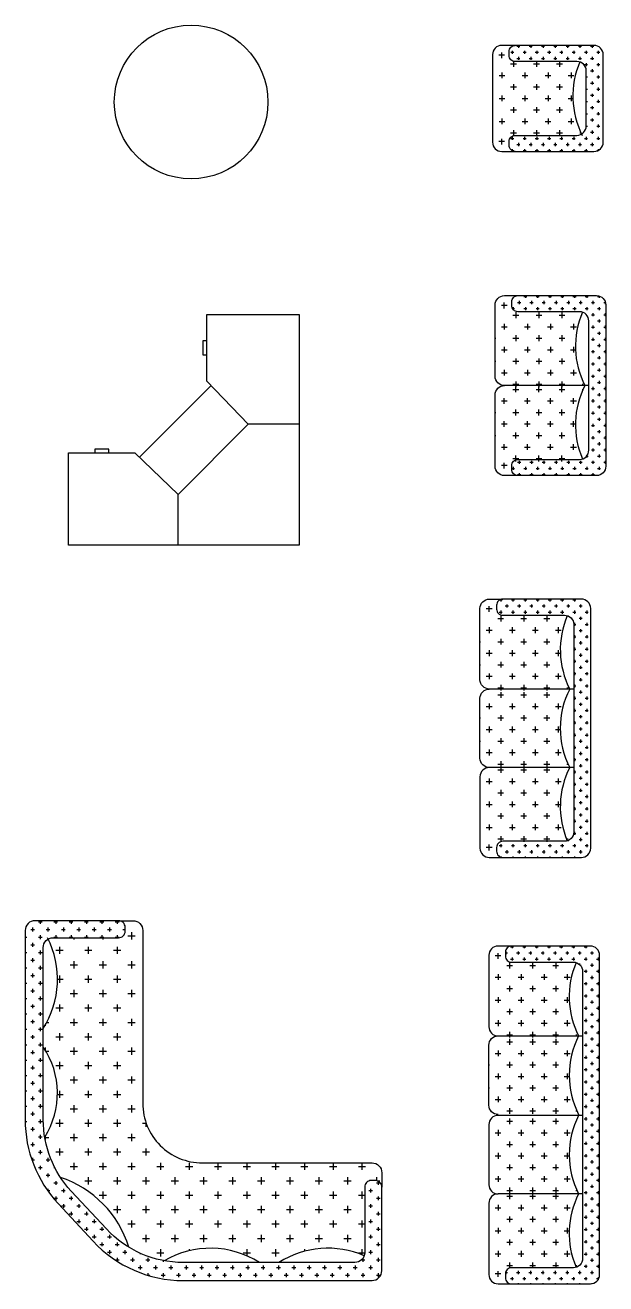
# Model space of a CAD drawing. Header units: millimetres. Extents: x 2198.5 to 2287.8, y 1208.8 to 1298.1.
# Drawn here: x 2264.99 to 2268.77, y 1269.18 to 1277.38 of the extents above; entities that cross this region are included whole.
import ezdxf

# ---------------------------------------------------------------- set-up
doc = ezdxf.new("R2010")
doc.units = ezdxf.units.MM
doc.layers.add('FURN', color=7, linetype='Continuous')
doc.layers.add('HATCH-F', color=7, linetype='Continuous')

# ---------------------------------------------------------------- blocks, each defined once
blk = doc.blocks.new('Butaca3')
at = {"linetype": 'Continuous'}
for p, q in [((-0.7874, 0), (-0.7874, -0.3302)), ((-1.0388, -0.572), (-0.572, -1.0388)), ((0, -0.7874), (-0.3302, -0.7874))]:
    blk.add_line(p, q, dxfattribs=at)
blk.add_lwpolyline([(-1.5, 0), (0, 0), (0, -1.5), (-0.6, -1.5), (-0.6, -1.0677), (-0.3302, -0.7874), (-0.7874, -0.3302), (-1.0676, -0.6), (-1.5, -0.6), (-1.5, 0)], close=True, dxfattribs=at)
for points in [[(-1.3289, -0.6), (-1.3289, -0.6254), (-1.2386, -0.6254), (-1.2386, -0.6)], [(-0.6, -1.2387), (-0.6254, -1.2387), (-0.6254, -1.329), (-0.6, -1.329)]]:
    blk.add_lwpolyline(points)
blk = doc.blocks.new('*X68')
at = {"color": 0}
for p, q in [((-215.8, -44), (-215, -44)), ((-215.5, -44.5), (-215.5, -43.9)), ((-212, -44), (-211, -44)), ((-211.5, -44.5), (-211.5, -43.8)), ((-208, -44), (-207, -44)), ((-207.5, -44.5), (-207.5, -43.8)), ((-204, -44), (-203, -44)), ((-203.5, -44.5), (-203.5, -43.8)), ((-200, -44), (-199, -44)), ((-199.5, -44.5), (-199.5, -43.8)), ((-196, -44), (-195, -44)), ((-195.5, -44.5), (-195.5, -43.8)), ((-192, -44), (-191, -44)), ((-191.5, -44.5), (-191.5, -43.8)), ((-188, -44), (-187, -44)), ((-187.5, -44.5), (-187.5, -43.8)), ((-184, -44), (-183, -44)), ((-183.5, -44.5), (-183.5, -43.8)), ((-180, -44), (-179, -44)), ((-179.5, -44.5), (-179.5, -43.8)), ((-176, -44), (-175, -44)), ((-175.5, -44.5), (-175.5, -43.8)), ((-172, -44), (-171, -44)), ((-171.5, -44.5), (-171.5, -43.8)), ((-168, -44), (-167, -44)), ((-167.5, -44.5), (-167.5, -43.8)), ((-164, -44), (-163, -44)), ((-163.5, -44.5), (-163.5, -43.8)), ((-217.62, -46), (-217, -46)), ((-217.5, -46.5), (-217.5, -45.64)), ((-216, -48), (-215, -48)), ((-215.5, -48.5), (-215.5, -47.5)), ((-214, -46), (-213, -46)), ((-213.5, -46.5), (-213.5, -45.5)), ((-212, -48), (-211, -48)), ((-211.5, -48.5), (-211.5, -47.5)), ((-210, -46), (-209, -46)), ((-209.5, -46.5), (-209.5, -45.5)), ((-208, -48), (-207, -48)), ((-207.5, -48.5), (-207.5, -47.5)), ((-206, -46), (-205, -46)), ((-205.5, -46.5), (-205.5, -45.5)), ((-204, -48), (-203, -48)), ((-203.5, -48.5), (-203.5, -47.5)), ((-202, -46), (-201, -46)), ((-201.5, -46.5), (-201.5, -45.5)), ((-200, -48), (-199, -48)), ((-199.5, -48.5), (-199.5, -47.5)), ((-198, -46), (-197, -46)), ((-197.5, -46.5), (-197.5, -45.5)), ((-196, -48), (-195, -48)), ((-195.5, -48.5), (-195.5, -47.5)), ((-194, -46), (-193, -46)), ((-193.5, -46.5), (-193.5, -45.5)), ((-192, -48), (-191, -48)), ((-191.5, -48.5), (-191.5, -47.5)), ((-190, -46), (-189, -46)), ((-189.5, -46.5), (-189.5, -45.5)), ((-188, -48), (-187, -48)), ((-187.5, -48.5), (-187.5, -47.5)), ((-186, -46), (-185, -46)), ((-185.5, -46.5), (-185.5, -45.5)), ((-184, -48), (-183, -48)), ((-183.5, -48.5), (-183.5, -47.5)), ((-182, -46), (-181, -46)), ((-181.5, -46.5), (-181.5, -45.5)), ((-180, -48), (-179, -48)), ((-179.5, -48.5), (-179.5, -47.5)), ((-178, -46), (-177, -46)), ((-177.5, -46.5), (-177.5, -45.5)), ((-176, -48), (-175, -48)), ((-175.5, -48.5), (-175.5, -47.5)), ((-174, -46), (-173, -46)), ((-173.5, -46.5), (-173.5, -45.5)), ((-172, -48), (-171, -48)), ((-171.5, -48.5), (-171.5, -47.5)), ((-170, -46), (-169, -46)), ((-169.5, -46.5), (-169.5, -45.5)), ((-168, -48), (-167, -48)), ((-167.5, -48.5), (-167.5, -47.5)), ((-166, -46), (-165, -46)), ((-165.5, -46.5), (-165.5, -45.5)), ((-164, -48), (-163, -48)), ((-163.5, -48.5), (-163.5, -47.5)), ((-162, -46), (-161, -46)), ((-161.5, -46.5), (-161.5, -45.5)), ((-160, -48), (-159.19, -48)), ((-159.5, -48.5), (-159.5, -47.5)), ((-217.73, -50), (-217, -50)), ((-217.5, -50.5), (-217.5, -49.5)), ((-216, -52), (-215, -52)), ((-215.5, -52.5), (-215.5, -51.5)), ((-214, -50), (-213, -50)), ((-213.5, -50.5), (-213.5, -49.5)), ((-165.55, -50), (-165, -50)), ((-165.5, -50.04), (-165.5, -49.5)), ((-164, -52), (-163, -52)), ((-163.5, -52.5), (-163.5, -51.5)), ((-162, -50), (-161, -50)), ((-161.5, -50.5), (-161.5, -49.5)), ((-160, -52), (-159.19, -52)), ((-159.5, -52.5), (-159.5, -51.5)), ((-217.73, -54), (-217, -54)), ((-217.5, -54.5), (-217.5, -53.5)), ((-216, -56), (-215, -56)), ((-215.5, -56.5), (-215.5, -55.5)), ((-214, -54), (-213, -54)), ((-213.5, -54.5), (-213.5, -53.5)), ((-164, -56), (-163, -56)), ((-163.5, -56.5), (-163.5, -55.5)), ((-162, -54), (-161, -54)), ((-161.5, -54.5), (-161.5, -53.5)), ((-160, -56), (-159.19, -56)), ((-159.5, -56.5), (-159.5, -55.5)), ((-217.73, -58), (-217, -58)), ((-217.5, -58.5), (-217.5, -57.5)), ((-216, -60), (-215, -60)), ((-215.5, -60.5), (-215.5, -59.5)), ((-214, -58), (-213, -58)), ((-213.5, -58.5), (-213.5, -57.5)), ((-164, -60), (-163, -60)), ((-163.5, -60.5), (-163.5, -59.5)), ((-162, -58), (-161, -58)), ((-161.5, -58.5), (-161.5, -57.5)), ((-160, -60), (-159.19, -60)), ((-159.5, -60.5), (-159.5, -59.5)), ((-217.73, -62), (-217, -62)), ((-217.5, -62.5), (-217.5, -61.5)), ((-217.5, -66.5), (-217.5, -65.5)), ((-216, -64), (-215, -64)), ((-215.5, -64.5), (-215.5, -63.5)), ((-214, -62), (-213, -62)), ((-213.5, -62.5), (-213.5, -61.5)), ((-213.5, -66.5), (-213.5, -65.5)), ((-164, -64), (-163, -64)), ((-163.5, -64.5), (-163.5, -63.5)), ((-162, -62), (-161, -62)), ((-161.5, -62.5), (-161.5, -61.5)), ((-161.5, -66.5), (-161.5, -65.5)), ((-160, -64), (-159.19, -64)), ((-159.5, -64.5), (-159.5, -63.5)), ((-217.73, -66), (-217, -66)), ((-217.5, -70.5), (-217.5, -69.5)), ((-216, -68), (-215, -68)), ((-215.5, -68.5), (-215.5, -67.5)), ((-214, -66), (-213, -66)), ((-213.5, -70.5), (-213.5, -69.5)), ((-164, -68), (-163, -68)), ((-163.5, -68.5), (-163.5, -67.5)), ((-162, -66), (-161, -66)), ((-161.5, -70.5), (-161.5, -69.5)), ((-160, -68), (-159.19, -68)), ((-159.5, -68.5), (-159.5, -67.5)), ((-217.73, -70), (-217, -70)), ((-216, -72), (-215, -72)), ((-215.5, -72.5), (-215.5, -71.5)), ((-214, -70), (-213, -70)), ((-213.5, -74.17), (-213.5, -73.5)), ((-164, -72), (-163, -72)), ((-163.5, -72.5), (-163.5, -71.5)), ((-162, -70), (-161, -70)), ((-161.5, -74.43), (-161.5, -73.5)), ((-160, -72), (-159.19, -72)), ((-159.5, -72.5), (-159.5, -71.5)), ((-214, -74), (-213.25, -74)), ((-162, -74), (-161, -74))]:
    blk.add_line(p, q, dxfattribs=at)
blk = doc.blocks.new('*X67')
at = {"color": 0}
for p, q in [((-164.06, -8.44), (-164.06, -8.09)), ((-186.56, -8.44), (-186.56, -8.43)), ((-183.75, -11.25), (-181.88, -11.25)), ((-182.81, -12.19), (-182.81, -10.31)), ((-176.25, -11.25), (-174.38, -11.25)), ((-175.31, -12.19), (-175.31, -10.6)), ((-168.75, -11.25), (-166.88, -11.25)), ((-167.81, -12.19), (-167.81, -10.31)), ((-187.5, -15), (-185.62, -15)), ((-186.56, -15.94), (-186.56, -14.06)), ((-180, -15), (-178.12, -15)), ((-179.06, -15.94), (-179.06, -14.06)), ((-172.5, -15), (-170.62, -15)), ((-171.56, -15.94), (-171.56, -14.06)), ((-165, -15), (-163.12, -15)), ((-164.06, -15.94), (-164.06, -14.06)), ((-183.75, -18.75), (-181.88, -18.75)), ((-182.81, -19.69), (-182.81, -17.81)), ((-176.25, -18.75), (-174.38, -18.75)), ((-175.31, -19.69), (-175.31, -17.81)), ((-168.75, -18.75), (-166.88, -18.75)), ((-167.81, -19.69), (-167.81, -17.81)), ((-187.5, -22.5), (-185.62, -22.5)), ((-186.56, -23.44), (-186.56, -21.56)), ((-180, -22.5), (-178.12, -22.5)), ((-179.06, -23.44), (-179.06, -21.56)), ((-172.5, -22.5), (-170.62, -22.5)), ((-171.56, -23.44), (-171.56, -21.56)), ((-165, -22.5), (-163.12, -22.5)), ((-164.06, -23.44), (-164.06, -21.56)), ((-183.75, -26.25), (-181.88, -26.25)), ((-182.81, -27.19), (-182.81, -25.31)), ((-176.25, -26.25), (-174.38, -26.25)), ((-175.31, -27.19), (-175.31, -25.31)), ((-168.75, -26.25), (-166.88, -26.25)), ((-167.81, -27.19), (-167.81, -25.31)), ((-187.5, -30), (-185.62, -30)), ((-186.56, -30.94), (-186.56, -29.06)), ((-180, -30), (-178.12, -30)), ((-179.06, -30.94), (-179.06, -29.06)), ((-172.5, -30), (-170.62, -30)), ((-171.56, -30.94), (-171.56, -29.06)), ((-165, -30), (-163.12, -30)), ((-164.06, -30.94), (-164.06, -29.06)), ((-183.75, -33.75), (-181.88, -33.75)), ((-182.81, -34.69), (-182.81, -32.81)), ((-179.06, -36.74), (-179.06, -36.56)), ((-176.25, -33.75), (-174.38, -33.75)), ((-175.31, -34.69), (-175.31, -32.81)), ((-171.56, -36.74), (-171.56, -36.56)), ((-168.75, -33.75), (-166.88, -33.75)), ((-167.81, -34.69), (-167.81, -32.81))]:
    blk.add_line(p, q, dxfattribs=at)
blk = doc.blocks.new('a2')
at = {"layer": 'FURN'}
blk.add_line((26.7302, -358.041), (26.7302, -358.5871), dxfattribs=at)
blk.add_lwpolyline([(27.3156, -358.4992, -0.414214), (27.2756, -358.5392), (27.2507, -358.5392, -0.414214), (27.2107, -358.4992), (27.2107, -358.0972, 0.414214), (27.1507, -358.0372), (26.3096, -358.0372, 0.414214), (26.2496, -358.0972), (26.2496, -358.4992, -0.414214), (26.2096, -358.5392), (26.1848, -358.5392, -0.414214), (26.1448, -358.4992), (26.1448, -357.9866, -0.414214), (26.2048, -357.9266), (27.2556, -357.9266, -0.414214), (27.3156, -357.9866), (27.3156, -358.5871, -0.414214), (27.2556, -358.6471), (26.7904, -358.6471, -0.414214), (26.7304, -358.5871), (26.7299, -358.5871, -0.414214), (26.6699, -358.6471), (26.2048, -358.6471, -0.414214), (26.1448, -358.5871), (26.1448, -358.4992)], format="xyb", dxfattribs=at)
for centre, start, end in [((26.4745, -357.5603), 246.81465, 296.95458), ((26.9858, -357.5603), 243.04542, 293.18536)]:
    blk.add_arc(centre, 0.564, start, end, dxfattribs=at)
at = {"layer": 'HATCH-F'}
for p, q in [((26.2091, -358.5686), (26.2091, -358.6061)), ((27.2511, -358.5686), (27.2511, -358.6061)), ((26.2278, -358.5873), (26.1903, -358.5873)), ((27.2698, -358.5873), (27.2323, -358.5873))]:
    blk.add_line(p, q, dxfattribs=at)
for name, p, xscale, yscale, zscale in [('*X68', (30.4994, -357.0505), 0.01999999999998892, 0.01999999999998892, 0.01999999999998892), ('*X67', (30.003, -357.9123), 0.01999999999998892, 0.01999999999998892, 0.01999999999998892), ('*X67', (23.474, -357.9123), -0.01999999999998892, 0.01999999999998181, 0.01999999999999034)]:
    blk.add_blockref(name, p, dxfattribs=dict(at, xscale=xscale, yscale=yscale, zscale=zscale))
blk = doc.blocks.new('*X66')
at = {"color": 0}
for p, q in [((-217.73, -94), (-217, -94)), ((-217.5, -94.5), (-217.5, -93.5)), ((-216, -92), (-215, -92)), ((-215.5, -92.5), (-215.5, -91.5)), ((-214, -94), (-213, -94)), ((-213.5, -90.5), (-213.5, -90.41)), ((-213.5, -94.5), (-213.5, -93.5)), ((-212, -92), (-211, -92)), ((-211.5, -92.5), (-211.5, -91.5)), ((-210, -94), (-209, -94)), ((-209.5, -90.5), (-209.5, -90.41)), ((-209.5, -94.5), (-209.5, -93.5)), ((-208, -92), (-207, -92)), ((-207.5, -92.5), (-207.5, -91.5)), ((-206, -94), (-205, -94)), ((-205.5, -90.5), (-205.5, -90.41)), ((-205.5, -94.5), (-205.5, -93.5)), ((-204, -92), (-203, -92)), ((-203.5, -92.5), (-203.5, -91.5)), ((-202, -94), (-201, -94)), ((-201.5, -90.5), (-201.5, -90.41)), ((-201.5, -94.5), (-201.5, -93.5)), ((-200, -92), (-199, -92)), ((-199.5, -92.5), (-199.5, -91.5)), ((-198, -94), (-197, -94)), ((-197.5, -90.5), (-197.5, -90.41)), ((-197.5, -94.5), (-197.5, -93.5)), ((-196, -92), (-195, -92)), ((-195.5, -92.5), (-195.5, -91.5)), ((-194, -94), (-193, -94)), ((-193.5, -90.5), (-193.5, -90.41)), ((-193.5, -94.5), (-193.5, -93.5)), ((-192, -92), (-191, -92)), ((-191.5, -92.5), (-191.5, -91.5)), ((-190, -94), (-189, -94)), ((-189.5, -90.5), (-189.5, -90.41)), ((-189.5, -94.5), (-189.5, -93.5)), ((-188, -92), (-187, -92)), ((-187.5, -92.5), (-187.5, -91.5)), ((-186, -94), (-185, -94)), ((-185.5, -90.5), (-185.5, -90.5)), ((-185.5, -94.5), (-185.5, -93.5)), ((-184, -92), (-183.58, -92)), ((-183.5, -92.5), (-183.5, -92.17)), ((-217.73, -98), (-217, -98)), ((-217.5, -98.5), (-217.5, -97.5)), ((-216, -96), (-215, -96)), ((-215.5, -96.5), (-215.5, -95.5)), ((-214, -98), (-213, -98)), ((-213.5, -98.5), (-213.5, -97.5)), ((-212, -96), (-211, -96)), ((-211.5, -96.5), (-211.5, -95.5)), ((-207.5, -95.94), (-207.5, -95.5)), ((-203.5, -95.94), (-203.5, -95.5)), ((-199.5, -95.94), (-199.5, -95.5)), ((-195.5, -95.94), (-195.5, -95.5)), ((-191.5, -95.94), (-191.5, -95.5)), ((-188, -96), (-187, -96)), ((-187.5, -96.5), (-187.5, -95.5)), ((-186, -98), (-185, -98)), ((-185.5, -98.5), (-185.5, -97.5)), ((-184, -96), (-183.23, -96)), ((-183.5, -96.5), (-183.5, -95.5)), ((-217.73, -102), (-217, -102)), ((-217.5, -102.5), (-217.5, -101.5)), ((-216, -100), (-215, -100)), ((-215.5, -100.5), (-215.5, -99.5)), ((-214, -102), (-213, -102)), ((-213.5, -102.5), (-213.5, -101.5)), ((-188, -100), (-187, -100)), ((-187.5, -100.5), (-187.5, -99.5)), ((-186, -102), (-185, -102)), ((-185.5, -102.5), (-185.5, -101.5)), ((-184, -100), (-183.23, -100)), ((-183.5, -100.5), (-183.5, -99.5)), ((-217.73, -106), (-217, -106)), ((-217.5, -106.5), (-217.5, -105.5)), ((-216, -104), (-215, -104)), ((-215.5, -104.5), (-215.5, -103.5)), ((-214, -106), (-213, -106)), ((-213.5, -106.5), (-213.5, -105.5)), ((-188, -104), (-187, -104)), ((-187.5, -104.5), (-187.5, -103.5)), ((-186, -106), (-185, -106)), ((-185.5, -106.5), (-185.5, -105.5)), ((-184, -104), (-183.23, -104)), ((-183.5, -104.5), (-183.5, -103.5)), ((-217.73, -110), (-217, -110)), ((-217.5, -110.5), (-217.5, -109.5)), ((-216, -108), (-215, -108)), ((-215.5, -108.5), (-215.5, -107.5)), ((-214, -110), (-213, -110)), ((-213.5, -110.5), (-213.5, -109.5)), ((-188, -108), (-187, -108)), ((-187.5, -108.5), (-187.5, -107.5)), ((-186, -110), (-185, -110)), ((-185.5, -110.5), (-185.5, -109.5)), ((-184, -108), (-183.23, -108)), ((-183.5, -108.5), (-183.5, -107.5)), ((-217.73, -114), (-217, -114)), ((-217.5, -114.5), (-217.5, -113.5)), ((-216, -112), (-215, -112)), ((-215.5, -112.5), (-215.5, -111.5)), ((-214, -114), (-213, -114)), ((-213.5, -114.5), (-213.5, -113.5)), ((-188, -112), (-187, -112)), ((-187.5, -112.5), (-187.5, -111.5)), ((-186, -114), (-185, -114)), ((-185.5, -114.5), (-185.5, -113.5)), ((-184, -112), (-183.23, -112)), ((-183.5, -112.5), (-183.5, -111.5)), ((-217.73, -118), (-217, -118)), ((-217.5, -118.5), (-217.5, -117.5)), ((-216, -116), (-215, -116)), ((-215.5, -116.5), (-215.5, -115.5)), ((-214, -118), (-213, -118)), ((-213.5, -118.5), (-213.5, -117.5)), ((-188, -116), (-187, -116)), ((-187.5, -116.5), (-187.5, -115.5)), ((-186, -118), (-185, -118)), ((-185.5, -118.5), (-185.5, -117.5)), ((-184, -116), (-183.23, -116)), ((-183.5, -116.5), (-183.5, -115.5)), ((-216, -120), (-215, -120)), ((-215.5, -120.5), (-215.5, -119.5)), ((-188, -120), (-187, -120)), ((-187.5, -120.5), (-187.5, -119.5)), ((-184, -120), (-183.48, -120)), ((-183.5, -120.04), (-183.5, -119.5))]:
    blk.add_line(p, q, dxfattribs=at)
blk = doc.blocks.new('*X65')
at = {"color": 0}
for p, q in [((-164.06, -8.44), (-164.06, -8.09)), ((-186.56, -8.44), (-186.56, -8.43)), ((-183.75, -11.25), (-181.88, -11.25)), ((-182.81, -12.19), (-182.81, -10.31)), ((-176.25, -11.25), (-174.38, -11.25)), ((-175.31, -12.19), (-175.31, -10.6)), ((-168.75, -11.25), (-166.88, -11.25)), ((-167.81, -12.19), (-167.81, -10.31)), ((-187.5, -15), (-185.62, -15)), ((-186.56, -15.94), (-186.56, -14.06)), ((-180, -15), (-178.12, -15)), ((-179.06, -15.94), (-179.06, -14.06)), ((-172.5, -15), (-170.62, -15)), ((-171.56, -15.94), (-171.56, -14.06)), ((-165, -15), (-163.12, -15)), ((-164.06, -15.94), (-164.06, -14.06)), ((-183.75, -18.75), (-181.88, -18.75)), ((-182.81, -19.69), (-182.81, -17.81)), ((-176.25, -18.75), (-174.38, -18.75)), ((-175.31, -19.69), (-175.31, -17.81)), ((-168.75, -18.75), (-166.88, -18.75)), ((-167.81, -19.69), (-167.81, -17.81)), ((-187.5, -22.5), (-185.62, -22.5)), ((-186.56, -23.44), (-186.56, -21.56)), ((-180, -22.5), (-178.12, -22.5)), ((-179.06, -23.44), (-179.06, -21.56)), ((-172.5, -22.5), (-170.62, -22.5)), ((-171.56, -23.44), (-171.56, -21.56)), ((-165, -22.5), (-163.12, -22.5)), ((-164.06, -23.44), (-164.06, -21.56)), ((-183.75, -26.25), (-181.88, -26.25)), ((-182.81, -27.19), (-182.81, -25.31)), ((-176.25, -26.25), (-174.38, -26.25)), ((-175.31, -27.19), (-175.31, -25.31)), ((-168.75, -26.25), (-166.88, -26.25)), ((-167.81, -27.19), (-167.81, -25.31)), ((-187.5, -30), (-185.62, -30)), ((-186.56, -30.94), (-186.56, -29.06)), ((-180, -30), (-178.12, -30)), ((-179.06, -30.94), (-179.06, -29.06)), ((-172.5, -30), (-170.62, -30)), ((-171.56, -30.94), (-171.56, -29.06)), ((-165, -30), (-163.12, -30)), ((-164.06, -30.94), (-164.06, -29.06)), ((-183.75, -33.75), (-181.88, -33.75)), ((-182.81, -34.69), (-182.81, -32.81)), ((-179.06, -36.74), (-179.06, -36.56)), ((-176.25, -33.75), (-174.38, -33.75)), ((-175.31, -34.69), (-175.31, -32.81)), ((-171.56, -36.74), (-171.56, -36.56)), ((-168.75, -33.75), (-166.88, -33.75)), ((-167.81, -34.69), (-167.81, -32.81))]:
    blk.add_line(p, q, dxfattribs=at)
blk = doc.blocks.new('a1')
at = {"layer": 'FURN'}
for p, q in [((24.5994, -358.6044), (24.5619, -358.6044)), ((24.5807, -358.5857), (24.5807, -358.6232)), ((25.1607, -358.6044), (25.1232, -358.6044)), ((25.1419, -358.5857), (25.1419, -358.6232))]:
    blk.add_line(p, q, dxfattribs=at)
blk.add_lwpolyline([(25.2064, -358.5163, -0.414214), (25.1664, -358.5563), (25.1416, -358.5563, -0.414214), (25.1016, -358.5163), (25.1016, -358.1143, 0.414214), (25.0416, -358.0543), (24.6812, -358.0543, 0.414214), (24.6212, -358.1143), (24.6212, -358.5163, -0.414214), (24.5812, -358.5563), (24.5564, -358.5563, -0.414214), (24.5164, -358.5163), (24.5164, -358.6042, 0.414214), (24.5764, -358.6642), (25.1464, -358.6642, 0.414214), (25.2064, -358.6042), (25.2064, -358.0037, 0.414214), (25.1464, -357.9437), (24.5764, -357.9437, 0.414214), (24.5164, -358.0037), (24.5164, -358.5163)], format="xyb", dxfattribs=at)
blk.add_arc((24.8461, -357.5775), 0.564, 246.81465, 296.92994, dxfattribs=at)
at = {"layer": 'HATCH-F', "xscale": 0.01999999999998892, "yscale": 0.01999999999998892, "zscale": 0.01999999999998892}
for name, p in [('*X66', (28.871, -356.1355)), ('*X65', (28.3674, -357.9279))]:
    blk.add_blockref(name, p, dxfattribs=at)
blk = doc.blocks.new('*X69')
at = {"color": 0}
for p, q in [((-164.06, -8.44), (-164.06, -8.09)), ((-186.56, -8.44), (-186.56, -8.43)), ((-183.75, -11.25), (-181.88, -11.25)), ((-182.81, -12.19), (-182.81, -10.31)), ((-176.25, -11.25), (-174.38, -11.25)), ((-175.31, -12.19), (-175.31, -10.6)), ((-168.75, -11.25), (-166.88, -11.25)), ((-167.81, -12.19), (-167.81, -10.31)), ((-187.5, -15), (-185.62, -15)), ((-186.56, -15.94), (-186.56, -14.06)), ((-180, -15), (-178.12, -15)), ((-179.06, -15.94), (-179.06, -14.06)), ((-172.5, -15), (-170.62, -15)), ((-171.56, -15.94), (-171.56, -14.06)), ((-165, -15), (-163.12, -15)), ((-164.06, -15.94), (-164.06, -14.06)), ((-183.75, -18.75), (-181.88, -18.75)), ((-182.81, -19.69), (-182.81, -17.81)), ((-176.25, -18.75), (-174.38, -18.75)), ((-175.31, -19.69), (-175.31, -17.81)), ((-168.75, -18.75), (-166.88, -18.75)), ((-167.81, -19.69), (-167.81, -17.81)), ((-187.5, -22.5), (-185.62, -22.5)), ((-186.56, -23.44), (-186.56, -21.56)), ((-180, -22.5), (-178.12, -22.5)), ((-179.06, -23.44), (-179.06, -21.56)), ((-172.5, -22.5), (-170.62, -22.5)), ((-171.56, -23.44), (-171.56, -21.56)), ((-165, -22.5), (-163.12, -22.5)), ((-164.06, -23.44), (-164.06, -21.56)), ((-183.75, -26.25), (-181.88, -26.25)), ((-182.81, -27.19), (-182.81, -25.31)), ((-176.25, -26.25), (-174.38, -26.25)), ((-175.31, -27.19), (-175.31, -25.31)), ((-168.75, -26.25), (-166.88, -26.25)), ((-167.81, -27.19), (-167.81, -25.31)), ((-187.5, -30), (-185.62, -30)), ((-186.56, -30.94), (-186.56, -29.06)), ((-180, -30), (-178.12, -30)), ((-179.06, -30.94), (-179.06, -29.06)), ((-172.5, -30), (-170.62, -30)), ((-171.56, -30.94), (-171.56, -29.06)), ((-165, -30), (-163.12, -30)), ((-164.06, -30.94), (-164.06, -29.06)), ((-183.75, -33.75), (-181.88, -33.75)), ((-182.81, -34.69), (-182.81, -32.81)), ((-179.06, -36.74), (-179.06, -36.56)), ((-176.25, -33.75), (-174.38, -33.75)), ((-175.31, -34.69), (-175.31, -32.81)), ((-171.56, -36.74), (-171.56, -36.56)), ((-168.75, -33.75), (-166.88, -33.75)), ((-167.81, -34.69), (-167.81, -32.81))]:
    blk.add_line(p, q, dxfattribs=at)
blk = doc.blocks.new('*X70')
at = {"color": 0}
for p, q in [((-217.2, -2), (-217, -2)), ((-216, -4), (-215, -4)), ((-215.5, -4.5), (-215.5, -3.5)), ((-214, -2), (-213, -2)), ((-213.5, -2.5), (-213.5, -1.5)), ((-212, -4), (-211, -4)), ((-211.5, -4.5), (-211.5, -3.5)), ((-210, -2), (-209, -2)), ((-209.5, -2.5), (-209.5, -1.5)), ((-208, -4), (-207, -4)), ((-207.5, -4.5), (-207.5, -3.5)), ((-206, -2), (-205, -2)), ((-205.5, -2.5), (-205.5, -1.5)), ((-204, -4), (-203, -4)), ((-203.5, -4.5), (-203.5, -3.5)), ((-202, -2), (-201, -2)), ((-201.5, -2.5), (-201.5, -1.5)), ((-200, -4), (-199, -4)), ((-199.5, -4.5), (-199.5, -3.5)), ((-198, -2), (-197, -2)), ((-197.5, -2.5), (-197.5, -1.5)), ((-196, -4), (-195, -4)), ((-195.5, -4.5), (-195.5, -3.5)), ((-194, -2), (-193, -2)), ((-193.5, -2.5), (-193.5, -1.5)), ((-192, -4), (-191, -4)), ((-191.5, -4.5), (-191.5, -3.5)), ((-190, -2), (-189, -2)), ((-189.5, -2.5), (-189.5, -1.5)), ((-188, -4), (-187, -4)), ((-187.5, -4.5), (-187.5, -3.5)), ((-186, -2), (-185, -2)), ((-185.5, -2.5), (-185.5, -1.5)), ((-184, -4), (-183, -4)), ((-183.5, -4.5), (-183.5, -3.5)), ((-182, -2), (-181, -2)), ((-181.5, -2.5), (-181.5, -1.5)), ((-180, -4), (-179, -4)), ((-179.5, -4.5), (-179.5, -3.5)), ((-178, -2), (-177, -2)), ((-177.5, -2.5), (-177.5, -1.5)), ((-176, -4), (-175, -4)), ((-175.5, -4.5), (-175.5, -3.5)), ((-174, -2), (-173, -2)), ((-173.5, -2.5), (-173.5, -1.5)), ((-172, -4), (-171, -4)), ((-171.5, -4.5), (-171.5, -3.5)), ((-170, -2), (-169, -2)), ((-169.5, -2.5), (-169.5, -1.5)), ((-168, -4), (-167, -4)), ((-167.5, -4.5), (-167.5, -3.5)), ((-166, -2), (-165, -2)), ((-165.5, -2.5), (-165.5, -1.5)), ((-164, -4), (-163, -4)), ((-163.5, -4.5), (-163.5, -3.5)), ((-162, -2), (-161, -2)), ((-161.5, -2.5), (-161.5, -1.5)), ((-160, -4), (-159, -4)), ((-159.5, -4.5), (-159.5, -3.5)), ((-158, -2), (-157, -2)), ((-157.5, -2.5), (-157.5, -1.5)), ((-156, -4), (-155, -4)), ((-155.5, -4.5), (-155.5, -3.5)), ((-154, -2), (-153, -2)), ((-153.5, -2.5), (-153.5, -1.5)), ((-152, -4), (-151, -4)), ((-151.5, -4.5), (-151.5, -3.5)), ((-150, -2), (-149, -2)), ((-149.5, -2.5), (-149.5, -1.5)), ((-148, -4), (-147, -4)), ((-147.5, -4.5), (-147.5, -3.5)), ((-146, -2), (-145, -2)), ((-145.5, -2.5), (-145.5, -1.5)), ((-144, -4), (-143, -4)), ((-143.5, -4.5), (-143.5, -3.5)), ((-142, -2), (-141, -2)), ((-141.5, -2.5), (-141.5, -1.5)), ((-140, -4), (-139, -4)), ((-139.5, -4.5), (-139.5, -3.5)), ((-138, -2), (-137, -2)), ((-137.5, -2.5), (-137.5, -1.5)), ((-136, -4), (-135, -4)), ((-135.5, -4.5), (-135.5, -3.5)), ((-217.73, -6), (-217, -6)), ((-217.5, -6.5), (-217.5, -5.5)), ((-216, -8), (-215, -8)), ((-215.5, -8.5), (-215.5, -7.5)), ((-214, -6), (-213, -6)), ((-213.5, -6.5), (-213.5, -5.5)), ((-210, -6), (-209, -6)), ((-209.5, -6.24), (-209.5, -5.5)), ((-206, -6), (-205, -6)), ((-205.5, -6.24), (-205.5, -5.5)), ((-202, -6), (-201, -6)), ((-201.5, -6.24), (-201.5, -5.5)), ((-198, -6), (-197, -6)), ((-197.5, -6.24), (-197.5, -5.5)), ((-194, -6), (-193, -6)), ((-193.5, -6.24), (-193.5, -5.5)), ((-190, -6), (-189, -6)), ((-189.5, -6.24), (-189.5, -5.5)), ((-186, -6), (-185, -6)), ((-185.5, -6.24), (-185.5, -5.5)), ((-182, -6), (-181, -6)), ((-181.5, -6.24), (-181.5, -5.5)), ((-178, -6), (-177, -6)), ((-177.5, -6.24), (-177.5, -5.5)), ((-174, -6), (-173, -6)), ((-173.5, -6.24), (-173.5, -5.5)), ((-170, -6), (-169, -6)), ((-169.5, -6.24), (-169.5, -5.5)), ((-166, -6), (-165, -6)), ((-165.5, -6.24), (-165.5, -5.5)), ((-162, -6), (-161, -6)), ((-161.5, -6.24), (-161.5, -5.5)), ((-158, -6), (-157, -6)), ((-157.5, -6.24), (-157.5, -5.5)), ((-154, -6), (-153, -6)), ((-153.5, -6.24), (-153.5, -5.5)), ((-150, -6), (-149, -6)), ((-149.5, -6.24), (-149.5, -5.5)), ((-146, -6), (-145, -6)), ((-145.5, -6.24), (-145.5, -5.5)), ((-142, -6), (-141, -6)), ((-141.5, -6.27), (-141.5, -5.5)), ((-139.18, -8), (-139, -8)), ((-138, -6), (-137, -6)), ((-137.5, -6.5), (-137.5, -5.5)), ((-136, -8), (-135, -8)), ((-135.5, -8.5), (-135.5, -7.5)), ((-134, -6), (-133.67, -6)), ((-217.73, -10), (-217, -10)), ((-217.5, -10.5), (-217.5, -9.5)), ((-216, -12), (-215, -12)), ((-215.5, -12.5), (-215.5, -11.5)), ((-214, -10), (-213, -10)), ((-213.5, -10.5), (-213.5, -9.5)), ((-138, -10), (-137, -10)), ((-137.5, -10.5), (-137.5, -9.5)), ((-136, -12), (-135, -12)), ((-135.5, -12.5), (-135.5, -11.5)), ((-134, -10), (-133.67, -10)), ((-217.73, -14), (-217, -14)), ((-217.5, -14.5), (-217.5, -13.5)), ((-216, -16), (-215, -16)), ((-215.5, -16.5), (-215.5, -15.5)), ((-214, -14), (-213, -14)), ((-213.5, -14.5), (-213.5, -13.5)), ((-138, -14), (-137, -14)), ((-137.5, -14.5), (-137.5, -13.5)), ((-136, -16), (-135, -16)), ((-135.5, -16.5), (-135.5, -15.5)), ((-134, -14), (-133.67, -14)), ((-217.73, -18), (-217, -18)), ((-217.5, -18.5), (-217.5, -17.5)), ((-216, -20), (-215, -20)), ((-215.5, -20.5), (-215.5, -19.5)), ((-214, -18), (-213, -18)), ((-213.5, -18.5), (-213.5, -17.5)), ((-138, -18), (-137, -18)), ((-137.5, -18.5), (-137.5, -17.5)), ((-136, -20), (-135, -20)), ((-135.5, -20.5), (-135.5, -19.5)), ((-134, -18), (-133.67, -18)), ((-217.73, -22), (-217, -22)), ((-217.5, -22.5), (-217.5, -21.5)), ((-216, -24), (-215, -24)), ((-215.5, -24.5), (-215.5, -23.5)), ((-214, -22), (-213, -22)), ((-213.5, -22.5), (-213.5, -21.5)), ((-138, -22), (-137, -22)), ((-137.5, -22.5), (-137.5, -21.5)), ((-136, -24), (-135, -24)), ((-135.5, -24.5), (-135.5, -23.5)), ((-134, -22), (-133.67, -22)), ((-217.73, -26), (-217, -26)), ((-217.5, -26.5), (-217.5, -25.5)), ((-216, -28), (-215, -28)), ((-215.5, -28.5), (-215.5, -27.5)), ((-214, -26), (-213, -26)), ((-213.5, -26.5), (-213.5, -25.5)), ((-138, -26), (-137, -26)), ((-137.5, -26.5), (-137.5, -25.5)), ((-136, -28), (-135, -28)), ((-135.5, -28.5), (-135.5, -27.5)), ((-134, -26), (-133.67, -26)), ((-217.73, -30), (-217, -30)), ((-217.5, -30.5), (-217.5, -29.5)), ((-214, -30), (-213, -30)), ((-213.5, -30.5), (-213.5, -29.5)), ((-138, -30), (-137, -30)), ((-137.5, -30.5), (-137.5, -29.5)), ((-134, -30), (-133.67, -30))]:
    blk.add_line(p, q, dxfattribs=at)
blk = doc.blocks.new('a3')
at = {"layer": 'FURN'}
blk.add_line((29.0787, -358.1395), (29.0787, -358.6857), dxfattribs=at)
for points in [[(29.5896, -358.1395), (29.5896, -358.6857, 0.414214), (29.6496, -358.7457), (30.1147, -358.7457, 0.414214), (30.1747, -358.6857), (30.1747, -358.0852, 0.414214), (30.1147, -358.0252), (28.5535, -358.0252, 0.414214), (28.4935, -358.0852), (28.4935, -358.5978, 0.414214), (28.5335, -358.6378), (28.5584, -358.6378, 0.414214), (28.5984, -358.5978), (28.5984, -358.1957, -0.414214), (28.6584, -358.1357), (30.0099, -358.1357, -0.414214), (30.0699, -358.1957), (30.0699, -358.5978, 0.414214), (30.1099, -358.6378), (30.1347, -358.6378, 0.414214), (30.1747, -358.5978)], [(29.5896, -358.6857, -0.414214), (29.5296, -358.7457), (29.1387, -358.7457, -0.414214), (29.0787, -358.6857, -0.414214), (29.0187, -358.7457), (28.5535, -358.7457, -0.414214), (28.4935, -358.6857), (28.4935, -358.5978)]]:
    blk.add_lwpolyline(points, format="xyb", dxfattribs=at)
for centre, start, end in [((28.8233, -357.6589), 246.81465, 296.92994), ((29.3341, -357.6589), 243.07006, 296.92994), ((29.845, -357.6589), 243.07006, 293.18536)]:
    blk.add_arc(centre, 0.564, start, end, dxfattribs=at)
at = {"layer": 'HATCH-F'}
for p, q in [((28.5766, -358.6859), (28.5391, -358.6859)), ((28.5578, -358.6672), (28.5578, -358.7047)), ((30.129, -358.6859), (30.0915, -358.6859)), ((30.1103, -358.6672), (30.1103, -358.7047))]:
    blk.add_line(p, q, dxfattribs=at)
at = {"layer": 'HATCH-F', "xscale": 0.01999999999998892, "yscale": 0.01999999999998892, "zscale": 0.01999999999998892}
for name, p in [('*X70', (32.8482, -358.0109)), ('*X69', (32.3517, -358.0109)), ('*X69', (32.8482, -358.0109)), ('*X69', (33.3357, -358.0109))]:
    blk.add_blockref(name, p, dxfattribs=at)
blk = doc.blocks.new('*X71')
at = {"color": 0}
for p, q in [((-164.06, -8.44), (-164.06, -8.09)), ((-186.56, -8.44), (-186.56, -8.43)), ((-183.75, -11.25), (-181.88, -11.25)), ((-182.81, -12.19), (-182.81, -10.31)), ((-176.25, -11.25), (-174.38, -11.25)), ((-175.31, -12.19), (-175.31, -10.6)), ((-168.75, -11.25), (-166.88, -11.25)), ((-167.81, -12.19), (-167.81, -10.31)), ((-187.5, -15), (-185.62, -15)), ((-186.56, -15.94), (-186.56, -14.06)), ((-180, -15), (-178.12, -15)), ((-179.06, -15.94), (-179.06, -14.06)), ((-172.5, -15), (-170.62, -15)), ((-171.56, -15.94), (-171.56, -14.06)), ((-165, -15), (-163.12, -15)), ((-164.06, -15.94), (-164.06, -14.06)), ((-183.75, -18.75), (-181.88, -18.75)), ((-182.81, -19.69), (-182.81, -17.81)), ((-176.25, -18.75), (-174.38, -18.75)), ((-175.31, -19.69), (-175.31, -17.81)), ((-168.75, -18.75), (-166.88, -18.75)), ((-167.81, -19.69), (-167.81, -17.81)), ((-187.5, -22.5), (-185.62, -22.5)), ((-186.56, -23.44), (-186.56, -21.56)), ((-180, -22.5), (-178.12, -22.5)), ((-179.06, -23.44), (-179.06, -21.56)), ((-172.5, -22.5), (-170.62, -22.5)), ((-171.56, -23.44), (-171.56, -21.56)), ((-165, -22.5), (-163.12, -22.5)), ((-164.06, -23.44), (-164.06, -21.56)), ((-183.75, -26.25), (-181.88, -26.25)), ((-182.81, -27.19), (-182.81, -25.31)), ((-176.25, -26.25), (-174.38, -26.25)), ((-175.31, -27.19), (-175.31, -25.31)), ((-168.75, -26.25), (-166.88, -26.25)), ((-167.81, -27.19), (-167.81, -25.31)), ((-187.5, -30), (-185.62, -30)), ((-186.56, -30.94), (-186.56, -29.06)), ((-180, -30), (-178.12, -30)), ((-179.06, -30.94), (-179.06, -29.06)), ((-172.5, -30), (-170.62, -30)), ((-171.56, -30.94), (-171.56, -29.06)), ((-165, -30), (-163.12, -30)), ((-164.06, -30.94), (-164.06, -29.06)), ((-183.75, -33.75), (-181.88, -33.75)), ((-182.81, -34.69), (-182.81, -32.81)), ((-179.06, -36.74), (-179.06, -36.56)), ((-176.25, -33.75), (-174.38, -33.75)), ((-175.31, -34.69), (-175.31, -32.81)), ((-171.56, -36.74), (-171.56, -36.56)), ((-168.75, -33.75), (-166.88, -33.75)), ((-167.81, -34.69), (-167.81, -32.81))]:
    blk.add_line(p, q, dxfattribs=at)
blk = doc.blocks.new('*X72')
at = {"color": 0}
for p, q in [((-214, 42), (-213, 42)), ((-213.5, 41.5), (-213.5, 42.5)), ((-210, 42), (-209, 42)), ((-209.5, 41.5), (-209.5, 42.5)), ((-206, 42), (-205, 42)), ((-205.5, 41.5), (-205.5, 42.5)), ((-202, 42), (-201, 42)), ((-201.5, 41.5), (-201.5, 42.5)), ((-198, 42), (-197, 42)), ((-197.5, 41.5), (-197.5, 42.5)), ((-194, 42), (-193, 42)), ((-193.5, 41.5), (-193.5, 42.5)), ((-190, 42), (-189, 42)), ((-189.5, 41.5), (-189.5, 42.5)), ((-186, 42), (-185, 42)), ((-185.5, 41.5), (-185.5, 42.5)), ((-182, 42), (-181, 42)), ((-181.5, 41.5), (-181.5, 42.5)), ((-178, 42), (-177, 42)), ((-177.5, 41.5), (-177.5, 42.5)), ((-174, 42), (-173, 42)), ((-173.5, 41.5), (-173.5, 42.5)), ((-170, 42), (-169, 42)), ((-169.5, 41.5), (-169.5, 42.5)), ((-166, 42), (-165, 42)), ((-165.5, 41.5), (-165.5, 42.5)), ((-162, 42), (-161, 42)), ((-161.5, 41.5), (-161.5, 42.5)), ((-158, 42), (-157, 42)), ((-157.5, 41.5), (-157.5, 42.5)), ((-154, 42), (-153, 42)), ((-153.5, 41.5), (-153.5, 42.5)), ((-150, 42), (-149, 42)), ((-149.5, 41.5), (-149.5, 42.5)), ((-146, 42), (-145, 42)), ((-145.5, 41.5), (-145.5, 42.5)), ((-142, 42), (-141, 42)), ((-141.5, 41.5), (-141.5, 42.5)), ((-138, 42), (-137, 42)), ((-137.5, 41.5), (-137.5, 42.5)), ((-134, 42), (-133, 42)), ((-133.5, 41.5), (-133.5, 42.5)), ((-130, 42), (-129, 42)), ((-129.5, 41.5), (-129.5, 42.5)), ((-126, 42), (-125, 42)), ((-125.5, 41.5), (-125.5, 42.5)), ((-122, 42), (-121, 42)), ((-121.5, 41.5), (-121.5, 42.5)), ((-118, 42), (-117, 42)), ((-117.5, 41.5), (-117.5, 42.5)), ((-114, 42), (-113, 42)), ((-113.5, 41.5), (-113.5, 42.5)), ((-110, 42), (-109.15, 42)), ((-109.5, 41.5), (-109.5, 42.2)), ((-217.73, 38), (-217, 38)), ((-217.5, 37.5), (-217.5, 38.5)), ((-216, 40), (-215, 40)), ((-215.5, 39.5), (-215.5, 40.5)), ((-214, 38), (-213, 38)), ((-213.5, 37.5), (-213.5, 38.5)), ((-212, 40), (-211, 40)), ((-211.5, 39.5), (-211.5, 40.5)), ((-210, 38), (-209, 38)), ((-209.5, 37.5), (-209.5, 38.5)), ((-208, 40), (-207, 40)), ((-207.5, 39.5), (-207.5, 40.5)), ((-206, 38), (-205, 38)), ((-205.5, 37.5), (-205.5, 38.5)), ((-204, 40), (-203, 40)), ((-203.5, 39.5), (-203.5, 40.5)), ((-202, 38), (-201, 38)), ((-201.5, 37.5), (-201.5, 38.5)), ((-200, 40), (-199, 40)), ((-199.5, 39.5), (-199.5, 40.5)), ((-198, 38), (-197, 38)), ((-197.5, 37.5), (-197.5, 38.5)), ((-196, 40), (-195, 40)), ((-195.5, 39.5), (-195.5, 40.5)), ((-194, 38), (-193, 38)), ((-193.5, 37.5), (-193.5, 38.5)), ((-192, 40), (-191, 40)), ((-191.5, 39.5), (-191.5, 40.5)), ((-190, 38), (-189, 38)), ((-189.5, 37.5), (-189.5, 38.5)), ((-188, 40), (-187, 40)), ((-187.5, 39.5), (-187.5, 40.5)), ((-186, 38), (-185, 38)), ((-185.5, 37.5), (-185.5, 38.5)), ((-184, 40), (-183, 40)), ((-183.5, 39.5), (-183.5, 40.5)), ((-182, 38), (-181, 38)), ((-181.5, 37.5), (-181.5, 38.5)), ((-180, 40), (-179, 40)), ((-179.5, 39.5), (-179.5, 40.5)), ((-178, 38), (-177, 38)), ((-177.5, 37.5), (-177.5, 38.5)), ((-176, 40), (-175, 40)), ((-175.5, 39.5), (-175.5, 40.5)), ((-174, 38), (-173, 38)), ((-173.5, 37.5), (-173.5, 38.5)), ((-172, 40), (-171, 40)), ((-171.5, 39.5), (-171.5, 40.5)), ((-170, 38), (-169, 38)), ((-169.5, 37.5), (-169.5, 38.5)), ((-168, 40), (-167, 40)), ((-167.5, 39.5), (-167.5, 40.5)), ((-166, 38), (-165, 38)), ((-165.5, 37.5), (-165.5, 38.5)), ((-164, 40), (-163, 40)), ((-163.5, 39.5), (-163.5, 40.5)), ((-162, 38), (-161, 38)), ((-161.5, 37.5), (-161.5, 38.5)), ((-160, 40), (-159, 40)), ((-159.5, 39.5), (-159.5, 40.5)), ((-158, 38), (-157, 38)), ((-157.5, 37.5), (-157.5, 38.5)), ((-156, 40), (-155, 40)), ((-155.5, 39.5), (-155.5, 40.5)), ((-154, 38), (-153, 38)), ((-153.5, 37.5), (-153.5, 38.5)), ((-152, 40), (-151, 40)), ((-151.5, 39.5), (-151.5, 40.5)), ((-150, 38), (-149, 38)), ((-149.5, 37.5), (-149.5, 38.5)), ((-148, 40), (-147, 40)), ((-147.5, 39.5), (-147.5, 40.5)), ((-146, 38), (-145, 38)), ((-145.5, 37.5), (-145.5, 38.5)), ((-144, 40), (-143, 40)), ((-143.5, 39.5), (-143.5, 40.5)), ((-142, 38), (-141, 38)), ((-141.5, 37.5), (-141.5, 38.5)), ((-140, 40), (-139, 40)), ((-139.5, 39.5), (-139.5, 40.5)), ((-138, 38), (-137, 38)), ((-137.5, 37.5), (-137.5, 38.5)), ((-136, 40), (-135, 40)), ((-135.5, 39.5), (-135.5, 40.5)), ((-134, 38), (-133, 38)), ((-133.5, 37.5), (-133.5, 38.5)), ((-132, 40), (-131, 40)), ((-131.5, 39.5), (-131.5, 40.5)), ((-130, 38), (-129, 38)), ((-129.5, 37.5), (-129.5, 38.5)), ((-128, 40), (-127, 40)), ((-127.5, 39.5), (-127.5, 40.5)), ((-126, 38), (-125, 38)), ((-125.5, 37.5), (-125.5, 38.5)), ((-124, 40), (-123, 40)), ((-123.5, 39.5), (-123.5, 40.5)), ((-122, 38), (-121, 38)), ((-121.5, 37.5), (-121.5, 38.5)), ((-120, 40), (-119, 40)), ((-119.5, 39.5), (-119.5, 40.5)), ((-118, 38), (-117, 38)), ((-117.5, 37.5), (-117.5, 38.5)), ((-116, 40), (-115, 40)), ((-115.5, 39.5), (-115.5, 40.5)), ((-114, 38), (-113, 38)), ((-113.5, 37.5), (-113.5, 38.5)), ((-112, 40), (-111, 40)), ((-111.5, 39.5), (-111.5, 40.5)), ((-110, 38), (-109, 38)), ((-109.5, 37.5), (-109.5, 38.5)), ((-108, 40), (-107.84, 40)), ((-217.73, 34), (-217, 34)), ((-217.5, 33.5), (-217.5, 34.5)), ((-216, 36), (-215, 36)), ((-215.5, 35.5), (-215.5, 36.5)), ((-214, 34), (-213, 34)), ((-213.5, 33.5), (-213.5, 34.5)), ((-212, 36), (-211.7, 36)), ((-211.5, 36.2), (-211.5, 36.5)), ((-113.04, 34), (-113, 34)), ((-112, 36), (-111, 36)), ((-111.5, 35.5), (-111.5, 36.5)), ((-110, 34), (-109, 34)), ((-109.5, 33.5), (-109.5, 34.5)), ((-108, 36), (-107.8, 36)), ((-217.73, 30), (-217, 30)), ((-217.5, 29.5), (-217.5, 30.5)), ((-216, 32), (-215, 32)), ((-215.5, 31.5), (-215.5, 32.5)), ((-214, 30), (-213, 30)), ((-213.5, 29.5), (-213.5, 30.5)), ((-113.04, 30), (-113, 30)), ((-112, 32), (-111, 32)), ((-111.5, 31.5), (-111.5, 32.5)), ((-110, 30), (-109, 30)), ((-109.5, 29.5), (-109.5, 30.5)), ((-108, 32), (-107.8, 32)), ((-217.73, 26), (-217, 26)), ((-217.5, 25.5), (-217.5, 26.5)), ((-216, 28), (-215, 28)), ((-215.5, 27.5), (-215.5, 28.5)), ((-214, 26), (-213, 26)), ((-213.5, 25.5), (-213.5, 26.5)), ((-113.04, 26), (-113, 26)), ((-112, 28), (-111, 28)), ((-111.5, 27.5), (-111.5, 28.5)), ((-110, 26), (-109, 26)), ((-109.5, 25.5), (-109.5, 26.5)), ((-108, 28), (-107.8, 28)), ((-217.73, 22), (-217, 22)), ((-217.5, 21.5), (-217.5, 22.5)), ((-216, 24), (-215, 24)), ((-215.5, 23.5), (-215.5, 24.5)), ((-215.5, 19.5), (-215.5, 20.5)), ((-214, 22), (-213, 22)), ((-213.5, 21.5), (-213.5, 22.5)), ((-113.04, 22), (-113, 22)), ((-112, 24), (-111, 24)), ((-111.5, 23.5), (-111.5, 24.5)), ((-111.5, 19.5), (-111.5, 20.5)), ((-110, 22), (-109, 22)), ((-109.5, 21.5), (-109.5, 22.5)), ((-108, 24), (-107.8, 24)), ((-217.73, 18), (-217, 18)), ((-217.5, 17.5), (-217.5, 18.5)), ((-216, 20), (-215, 20)), ((-215.5, 15.5), (-215.5, 16.5)), ((-214, 18), (-213, 18)), ((-213.5, 17.5), (-213.5, 18.5)), ((-113.04, 18), (-113, 18)), ((-112, 20), (-111, 20)), ((-111.5, 15.5), (-111.5, 16.5)), ((-110, 18), (-109, 18)), ((-109.5, 17.5), (-109.5, 18.5)), ((-108, 20), (-107.8, 20)), ((-217.73, 14), (-217, 14)), ((-217.5, 13.5), (-217.5, 14.5)), ((-216, 16), (-215, 16)), ((-215.5, 11.86), (-215.5, 12.5)), ((-214, 14), (-213, 14)), ((-213.5, 13.5), (-213.5, 14.5)), ((-113.04, 14), (-113, 14)), ((-112, 16), (-111, 16)), ((-111.5, 11.92), (-111.5, 12.5)), ((-110, 14), (-109, 14)), ((-109.5, 13.5), (-109.5, 14.5)), ((-108, 16), (-107.8, 16)), ((-216, 12), (-215, 12)), ((-111.77, 12), (-111, 12))]:
    blk.add_line(p, q, dxfattribs=at)
blk = doc.blocks.new('a4')
at = {"layer": 'FURN'}
for p, q in [((32.7382, -358.2417), (32.7382, -358.7878)), ((33.2589, -358.7693), (33.2589, -358.8068))]:
    blk.add_line(p, q, dxfattribs=at)
for points in [[(32.2273, -358.2417), (32.2273, -358.7878, 0.414214), (32.2873, -358.8478), (32.6782, -358.8478, 0.414214), (32.7382, -358.7878, 0.414214), (32.7982, -358.8478), (33.2634, -358.8478, 0.414214), (33.3234, -358.7878), (33.3234, -358.1873, 0.414214), (33.2634, -358.1273), (31.1847, -358.1273, 0.414214), (31.1247, -358.1873), (31.1247, -358.6999, 0.414214), (31.1647, -358.7399), (31.1896, -358.7399, 0.414214), (31.2296, -358.6999), (31.2296, -358.2978, -0.414214), (31.2896, -358.2378), (33.1585, -358.2378, -0.414214), (33.2185, -358.2978), (33.2185, -358.6999, 0.414214), (33.2585, -358.7399), (33.2834, -358.7399, 0.414214), (33.3234, -358.6999)], [(31.1247, -358.6999), (31.1247, -358.7878, 0.414214), (31.1847, -358.8478), (31.6499, -358.8478, 0.414214), (31.7099, -358.7878), (31.7099, -358.2417)], [(32.2208, -358.7878, -0.414214), (32.1608, -358.8478), (31.7699, -358.8478, -0.414214), (31.7099, -358.7878)]]:
    blk.add_lwpolyline(points, format="xyb", dxfattribs=at)
for centre, start, end in [((31.4545, -357.761), 246.81465, 296.92994), ((31.9653, -357.761), 243.07006, 296.92994), ((32.4827, -357.761), 243.07006, 296.92994), ((32.9936, -357.761), 243.07006, 293.18536)]:
    blk.add_arc(centre, 0.564, start, end, dxfattribs=at)
at = {"layer": 'HATCH-F'}
for p, q in [((31.2078, -358.788), (31.1703, -358.788)), ((31.189, -358.7693), (31.189, -358.8068)), ((33.2786, -358.788), (33.2411, -358.788))]:
    blk.add_line(p, q, dxfattribs=at)
at = {"layer": 'HATCH-F', "xscale": 0.01999999999998892, "yscale": 0.01999999999998892, "zscale": 0.01999999999998892}
for name, p in [('*X72', (35.4794, -358.9772)), ('*X71', (34.9829, -358.113)), ('*X71', (35.4794, -358.113)), ('*X71', (35.9968, -358.113)), ('*X71', (36.4843, -358.113))]:
    blk.add_blockref(name, p, dxfattribs=at)
blk = doc.blocks.new('a5')
at = {"layer": 'FURN'}
h = blk.add_hatch(dxfattribs=at)
h.set_pattern_fill('CROSS', color=256, scale=0.375, style=0)
h.set_pattern_definition([(0, (28.74804, -422.41135), (0.09375, 0.09375), [0.046875, -0.140625]), (90, (28.77148, -422.43479), (-0.09375, 0.09375), [0.046875, -0.140625])])
h.paths.add_polyline_path([(35.3432, -358.9254), (34.2179, -358.9254, 0.414214), (34.1541, -358.9892), (34.1541, -359.0826, -0.414214), (34.1966, -359.0401), (34.223, -359.0401, -0.414214), (34.2655, -359.0826), (34.2655, -359.5097, 0.131603), (34.274, -359.5416, -0.260009), (34.8569, -359.5735), (34.9764, -359.5735, -0.299151), (35.5634, -359.564, 0.104119), (35.8252, -359.4612, -0.242983), (36.2797, -359.0164, 0.090766), (36.3673, -358.7868, -0.279444), (36.3788, -358.1656), (36.3788, -358.04, -0.246854), (36.3346, -357.4841, 0.078002), (36.315, -357.481), (35.8878, -357.481, -0.414214), (35.8453, -357.4385), (35.8453, -357.4121, -0.414214), (35.8878, -357.3696), (35.7944, -357.3696, 0.414214), (35.7307, -357.4333), (35.7307, -358.5379, -0.414214)])
h = blk.add_hatch(dxfattribs=at)
h.set_pattern_fill('CROSS', color=256, scale=0.2, style=0)
h.set_pattern_definition([(0, (28.74804, -422.411355), (0.05, 0.05), [0.025, -0.075]), (90, (28.76054, -422.423855), (-0.05, 0.05), [0.025, -0.075])])
h.paths.add_polyline_path([(35.9945, -359.4771), (36.2407, -359.2485, 0.208511), (36.4962, -358.6623), (36.4962, -357.4333, 0.414214), (36.4325, -357.3696), (35.8878, -357.3696, 0.414214), (35.8453, -357.4121), (35.8453, -357.4385, 0.414214), (35.8878, -357.481), (36.315, -357.481, -0.414214), (36.3788, -357.5447), (36.3788, -358.6623, -0.208511), (36.1608, -359.1624), (35.9146, -359.391, -0.189349), (35.4501, -359.5735), (34.3293, -359.5735, -0.414214), (34.2655, -359.5097), (34.2655, -359.0826, 0.414214), (34.223, -359.0401), (34.1966, -359.0401, 0.414214), (34.1541, -359.0826), (34.1541, -359.6272, 0.414214), (34.2179, -359.691), (35.4501, -359.691, 0.189349)])
for p, q in [((36.3788, -358.6623), (36.3788, -358.6623)), ((34.9774, -359.691), (35.4501, -359.691))]:
    blk.add_line(p, q, dxfattribs=at)
blk.add_lwpolyline([(34.1541, -359.0826), (34.1541, -359.6272, 0.414214), (34.2179, -359.691), (35.4501, -359.691, 0.189349), (35.9945, -359.4771), (36.2407, -359.2485, 0.208511), (36.4962, -358.6623), (36.4962, -357.4333, 0.414214), (36.4325, -357.3696), (35.8878, -357.3696, 0.414214), (35.8453, -357.4121), (35.8453, -357.4385, 0.414214), (35.8878, -357.481), (36.315, -357.481, -0.414214), (36.3788, -357.5447), (36.3788, -358.6623, -0.208511), (36.1608, -359.1624), (35.9146, -359.391, -0.189349), (35.4501, -359.5735), (34.3293, -359.5735, -0.414214), (34.2655, -359.5097), (34.2655, -359.0826, 0.414214), (34.223, -359.0401), (34.1966, -359.0401, 0.414214), (34.1541, -359.0826), (34.1541, -358.9892, -0.414214), (34.2179, -358.9254), (35.3432, -358.9254, 0.414214), (35.7307, -358.5379), (35.7307, -357.4333, -0.414214), (35.7944, -357.3696), (35.8878, -357.3696)], format="xyb", dxfattribs=at)
for centre, radius, start, end in [((36.8854, -357.72), 0.5992, 156.81465, 212.28062), ((36.8854, -358.4856), 0.5992, 147.71938, 210.17018), ((36.4831, -359.6789), 0.693, 107.06215, 161.69107), ((34.5369, -360.0801), 0.5992, 57.71938, 116.92994), ((35.2771, -360.0154), 0.5346, 57.61564, 124.23416)]:
    blk.add_arc(centre, radius, start, end, dxfattribs=at)
blk = doc.blocks.new('MHPLS041')
at = {"linetype": 'ByBlock'}
blk.add_circle((0, 0), 0.5, dxfattribs=at)

msp = doc.modelspace()

# ---------------------------------------------------------------- block references
at = {"rotation": 270}
for name, p in [('MHPLS041', (2266.0705, 1276.8751)), ('a1', (2626.6964, 1301.7596)), ('a2', (2626.6964, 1301.7596)), ('Butaca3', (2266.7726, 1273.991)), ('a3', (2626.6964, 1302.133)), ('a5', (2624.6811, 1305.7007)), ('a4', (2626.8563, 1302.5063))]:
    msp.add_blockref(name, p, dxfattribs=at)

doc.saveas('drawing.dxf')
